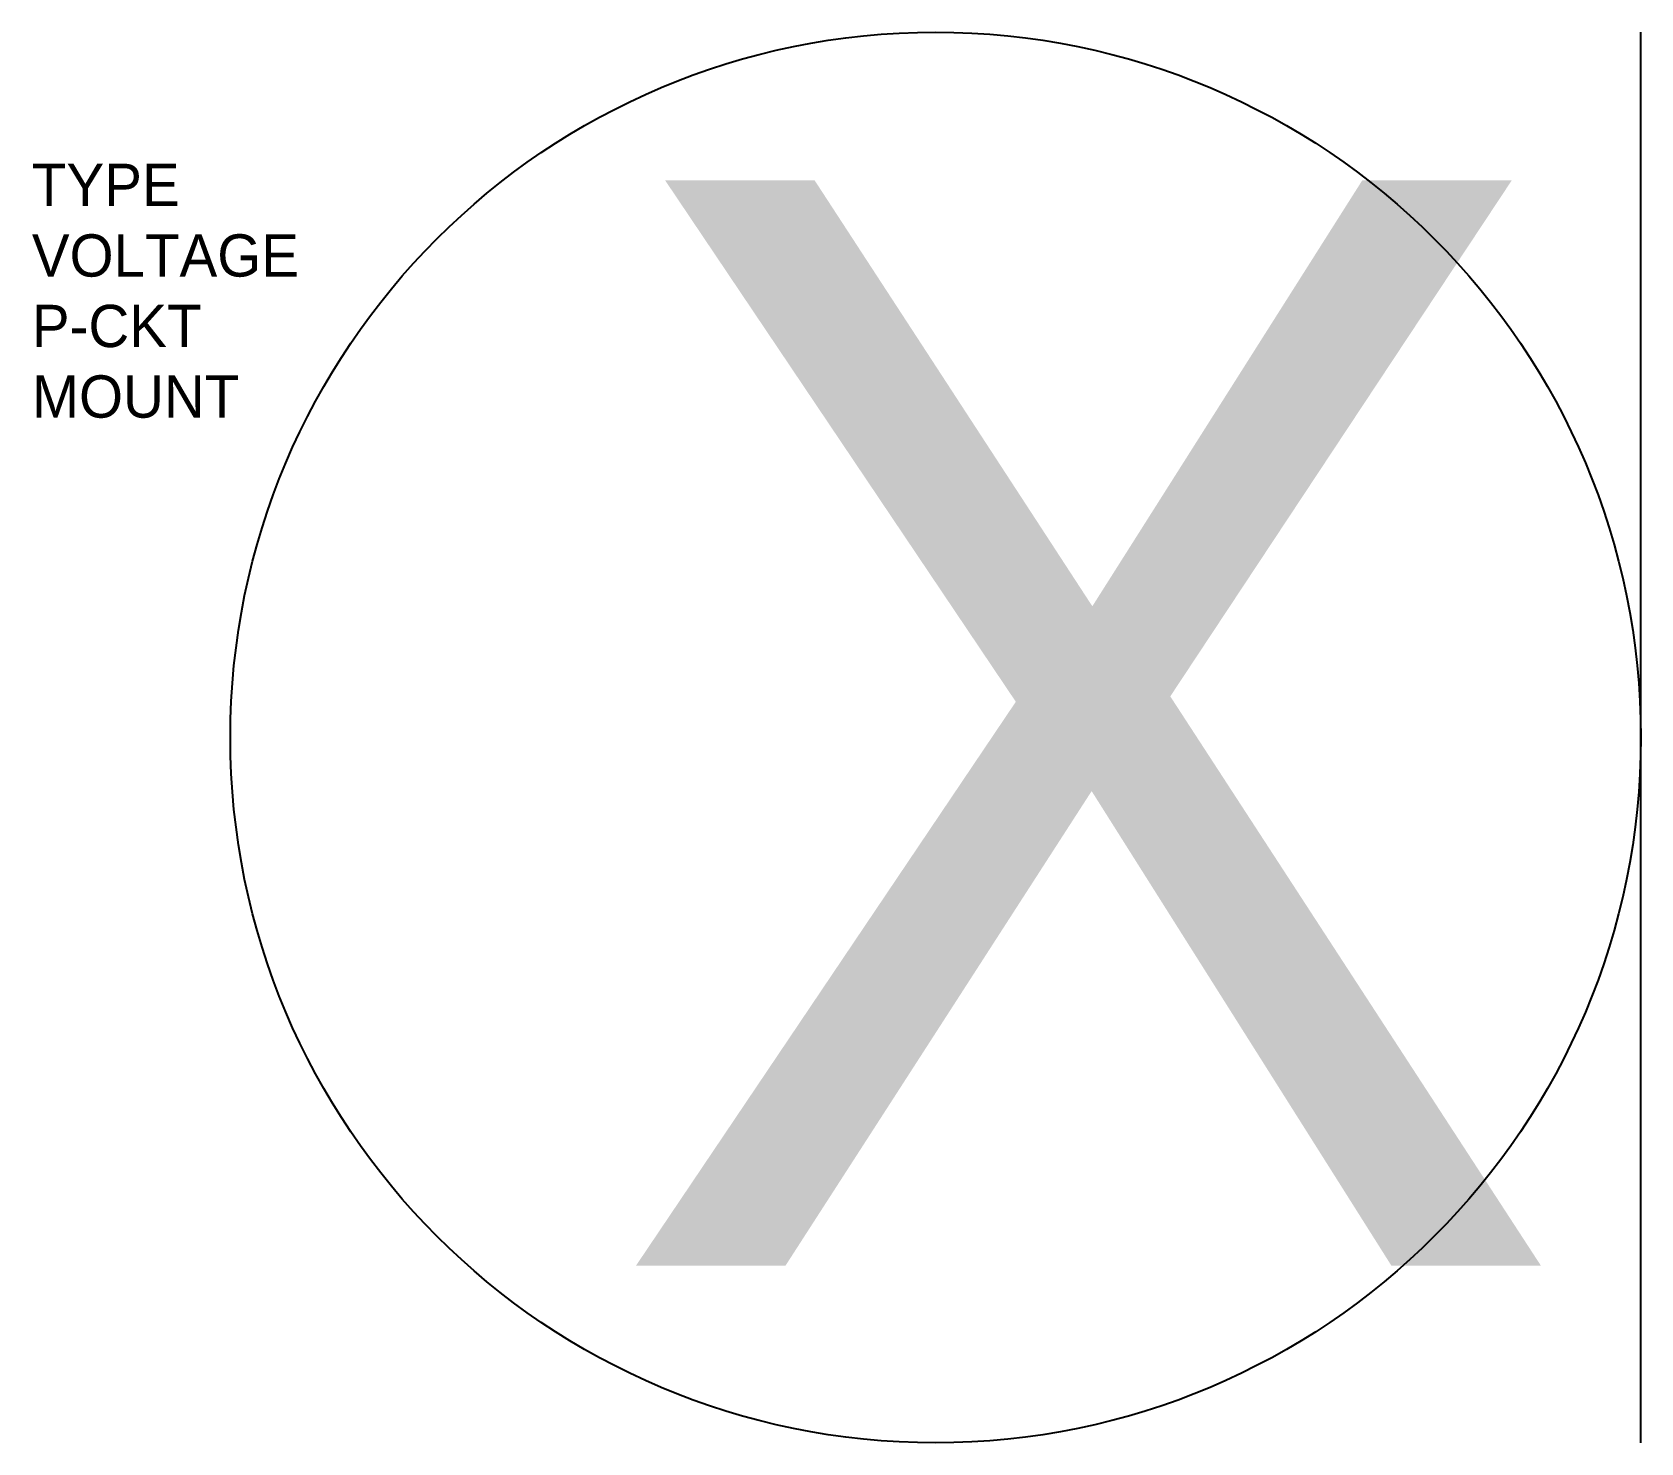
# Model space of a CAD drawing. Extents: x -0.214 to 0, y -0.094 to 0.094.
import ezdxf

# ---------------------------------------------------------------- set-up
doc = ezdxf.new("R2010")
doc.units = 0
doc.header["$MEASUREMENT"] = 0
doc.layers.get('0').update_dxf_attribs({"linetype": 'CONTINUOUS'})

msp = doc.modelspace()

# ---------------------------------------------------------------- linework, layer by layer
msp.add_line((0, -0.09375), (0, 0.09375))
msp.add_circle((-0.09375, 0), 0.09375)

# ---------------------------------------------------------------- texts
msp.add_text('X', height=0.14425).set_placement((-0.1379, -0.07019))
for tag, p, s, height, flags in [('TYPE', (-0.21388, 0.07064), 'EXIT LIGHT - ONE SIDED', 0.005625, 3), ('VOLTAGE', (-0.21388, 0.06126), '', 0.00562, 1), ('P-CKT', (-0.21388, 0.05189), '', 0.00562, 1), ('MOUNT', (-0.21388, 0.04251), 'WALL', 0.005625, 3)]:
    msp.add_attdef(tag, p, s, height=height, dxfattribs=dict(flags=flags))

doc.saveas('drawing.dxf')
